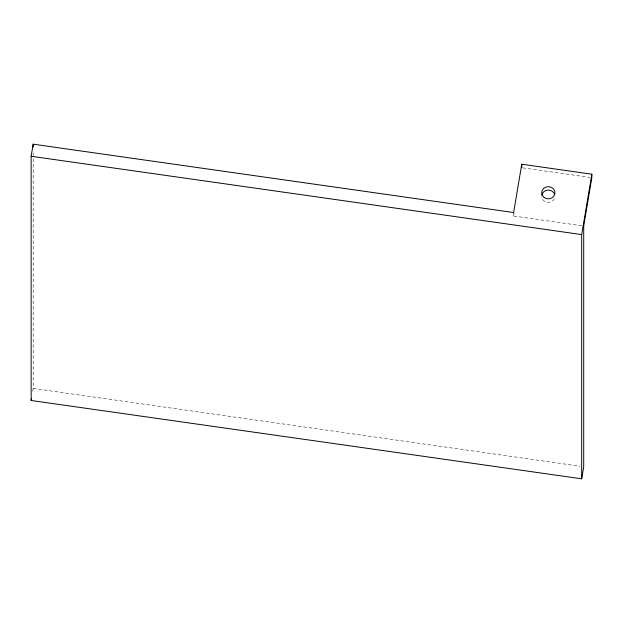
<?xml version="1.0" encoding="UTF-8"?>
<svg xmlns="http://www.w3.org/2000/svg" width="623" height="623" viewBox="0 0 623 623"><rect width="100%" height="100%" fill="white"/><g stroke="black" fill="none" stroke-linecap="round" stroke-linejoin="round"><path stroke-width="0.47" stroke-dasharray="3.12 2.34" d="M32.715 391.197L33.183 388.409L33.183 155.851M581.789 225.728L513.625 216.033L514.1 213.191M522.72 167.852L589.926 177.415M33.183 388.409L579.865 466.199M513.625 213.409L513.625 216.033M33.183 152.939L33.183 154.878M554.439 198.706A6.651 6.113 0 0 1 547.337 202.273A6.651 6.113 0 0 1 541.745 196.899"/><path stroke-width="0.93" d="M31.15 156.256L33.183 144.178L513.625 212.536L521.763 164.223L591.85 174.199L591.85 177.687L583.712 226.001L583.712 466.744L581.68 478.822L31.15 400.488L31.15 156.256L581.68 234.591L581.68 478.822M31.15 400.488L31.462 398.627M581.68 234.591L591.85 174.199M521.763 164.223L521.763 167.719M33.183 144.178L33.183 147.098M541.784 195.303A6.651 6.113 0 0 1 547.64 190.163A6.651 6.113 0 0 1 554.556 194.026M544.191 197.507A6.651 6.113 0 0 0 554.929 193.683A6.651 6.113 0 0 0 545.95 187.048A6.651 6.113 0 0 0 544.191 197.507"/></g></svg>
